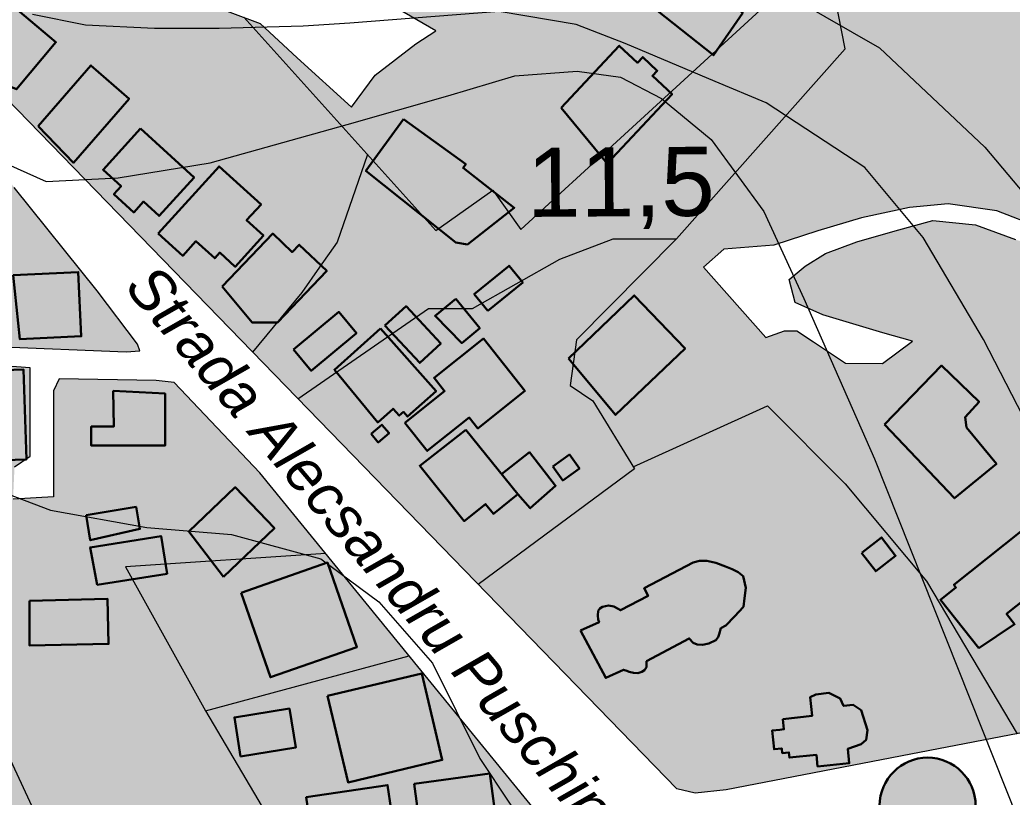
# Model space of a CAD drawing. Header units: metres. Extents: x 783184 to 1587399, y 282652 to 580595.
# Drawn here: x 788299.8 to 788457.7, y 290340.6 to 290464.2 of the extents above; entities that cross this region are included whole.
import ezdxf

# ---------------------------------------------------------------- set-up
doc = ezdxf.new("R2010")
doc.units = ezdxf.units.M
doc.header["$LTSCALE"] = 0.5
doc.layers.get('0').update_dxf_attribs({"linetype": 'CONTINUOUS'})
for name, color, linetype in [('cladiri', 18, 'CONTINUOUS'), ('curbe  de nivelI', 7, 'CONTINUOUS'), ('denumire strazi', 3, 'CONTINUOUS'), ('institutii publice servicii', 20, 'CONTINUOUS'), ('locuinte si functiuni complementare', 51, 'CONTINUOUS'), ('strazi', 7, 'CONTINUOUS')]:
    doc.layers.add(name, color=color, linetype=linetype)
doc.layers.add('cote de nivel', color=1, linetype='CONTINUOUS', lineweight=211)
doc.layers.add('Limite proprietati', color=7, linetype='CONTINUOUS', lineweight=5)
doc.styles.add('arial', font='arial.ttf')
doc.styles.add('ARIAL_ITALIC', font='ariali.ttf')

msp = doc.modelspace()

# ---------------------------------------------------------------- hatches: boundary and pattern name
at = {"lineweight": 80}
msp.add_hatch(color=1, dxfattribs=at).paths.add_polyline_path([(788451.91617, 290339.19778, 1), (788436.6367, 290339.19778, 1)])
at = {"layer": 'cladiri', "lineweight": 30}
h = msp.add_hatch(color=256, dxfattribs=at)
h.paths.add_polyline_path([(788388.83603, 290392.85217), (788387.25117, 290395.05855), (788384.62991, 290393.17568), (788386.19419, 290390.95451)])
h.paths.add_polyline_path([(788380.89069, 290395.41822), (788376.45154, 290391.93847), (788379.03171, 290388.73966), (788381.0238, 290386.52821), (788385.05104, 290390.11083)])
h.paths.add_polyline_path([(788370.75521, 290399.0006), (788363.41702, 290393.28516), (788370.51676, 290384.48313), (788373.8727, 290387.19004), (788375.14893, 290385.6078), (788379.03171, 290388.73966)])
h.paths.add_polyline_path([(788358.55275, 290398.48267), (788357.40956, 290399.81344), (788355.68872, 290398.33518), (788356.8319, 290397.0044)])
h.paths.add_polyline_path([(788357.18642, 290415.10006), (788349.84025, 290408.56538), (788356.73947, 290400.17161), (788359.18709, 290402.34885), (788360.16071, 290401.25432), (788360.82028, 290401.84103), (788361.48101, 290401.09824), (788366.03672, 290405.15071)])
h.paths.add_polyline_path([(788380.17531, 290405.2018), (788373.56529, 290413.51043), (788365.71006, 290407.26112), (788367.38902, 290405.15071), (788361.05874, 290400.11459), (788364.62412, 290395.63299), (788371.31097, 290400.95279), (788372.67665, 290399.23616)])
h.paths.add_polyline_path([(788361.26558, 290418.6562), (788357.89668, 290415.62196), (788363.43281, 290409.6353), (788366.76127, 290412.71327)])
h.paths.add_polyline_path([(788369.15796, 290419.828), (788365.86275, 290417.12022), (788370.11521, 290412.80685), (788372.98778, 290415.16733)])
h.paths.add_polyline_path([(788379.83928, 290422.41904), (788377.66037, 290425.10472), (788372.11418, 290420.60507), (788374.29309, 290417.91939)])
h.paths.add_polyline_path([(788370.32194, 290440.67178), (788370.74906, 290441.25986), (788360.8605, 290448.44184), (788354.86325, 290440.18449), (788369.1602, 290428.81637), (788371.0052, 290428.50915), (788378.48643, 290434.34694)])
h.paths.add_polyline_path([(788348.61324, 290424.28115), (788344.23654, 290428.46153), (788343.11432, 290427.28661), (788340.04004, 290430.22299), (788332.00066, 290421.80606), (788336.76948, 290416.0603), (788340.76115, 290416.0603)])
h.paths.add_polyline_path([(788353.3399, 290414.38597), (788350.52562, 290417.76104), (788343.33465, 290411.76491), (788346.14892, 290408.38984)])
h.paths.add_polyline_path([(788338.15995, 290434.8756), (788331.49957, 290440.9133), (788321.81596, 290430.23101), (788325.70894, 290426.70199), (788327.80194, 290429.01086), (788330.79223, 290426.30013), (788331.59808, 290427.18909), (788334.06303, 290424.95459), (788338.55607, 290429.91101), (788335.86825, 290432.34755)])
h.paths.add_polyline_path([(788318.98442, 290446.93785), (788313.00881, 290440.39278), (788315.89387, 290437.75873), (788314.74081, 290436.49579), (788317.90651, 290433.60552), (788319.4636, 290435.31099), (788321.94212, 290433.04811), (788327.51371, 290439.15065)])
h.paths.add_polyline_path([(788317.15951, 290451.68072), (788311.08486, 290456.97488), (788302.67861, 290447.32934), (788308.3361, 290441.48402)])
h.paths.add_polyline_path([(788305.51987, 290460.68007), (788297.40926, 290467.50587), (788291.66173, 290460.6765), (788291.91899, 290458.30452), (788295.29357, 290454.78989), (788299.21828, 290453.19234)])
h.paths.add_polyline_path([(788403.60661, 290452.38597), (788400.47981, 290455.31806), (788401.24957, 290456.13893), (788398.9398, 290458.30487), (788398.09221, 290457.40099), (788395.19771, 290460.11526), (788385.91733, 290450.2186), (788393.26714, 290441.35989)])
h.paths.add_polyline_path([(788404.14532, 290472.70811), (788400.00008, 290466.677), (788410.20174, 290458.59786), (788414.84526, 290465.35392)])
h.paths.add_polyline_path([(788413.25848, 290477.22142), (788411.94186, 290478.15572), (788414.63146, 290482.09015), (788411.91043, 290483.95027), (788404.20628, 290473.37839), (788408.41304, 290470.3932)])
h.paths.add_polyline_path([(788403.71861, 290473.74389), (788395.61044, 290479.77524), (788392.13575, 290474.35322), (788392.89684, 290472.91255), (788392.47653, 290472.30101), (788399.43822, 290467.51616)])
h.paths.add_polyline_path([(788394.26468, 290479.60621), (788389.2701, 290482.63852), (788385.97829, 290477.2165), (788388.90434, 290475.08422), (788389.58801, 290475.69695), (788391.27097, 290474.6752)])
h = msp.add_hatch(color=256, dxfattribs=at)
h.paths.add_polyline_path([(788223.33577, 290370.42804), (788222.59173, 290372.2233), (788223.94193, 290372.78288), (788223.4288, 290374.02099), (788214.95873, 290370.51063), (788216.21589, 290367.47725)])
h.paths.add_polyline_path([(788203.65208, 290430.79671), (788196.46973, 290427.45322), (788199.45027, 290419.66616), (788197.1389, 290418.31428), (788198.34791, 290416.24718), (788208.27407, 290420.86796)])
h.paths.add_polyline_path([(788190.28275, 290446.86067), (788184.51862, 290445.80319), (788185.04411, 290442.93884), (788190.80825, 290443.99632)])
h.paths.add_polyline_path([(788193.88528, 290447.5582), (788190.96015, 290446.98494), (788191.48213, 290444.32146), (788194.40726, 290444.89472)])
h.paths.add_polyline_path([(788205.06739, 290448.21537), (788200.67253, 290446.8708), (788202.60931, 290440.54025), (788203.78384, 290440.89959), (788205.89004, 290434.01526), (788209.11037, 290435.00049)])
h.paths.add_polyline_path([(788210.43445, 290434.73011), (788206.28561, 290433.61564), (788207.99264, 290427.1427), (788212.1711, 290428.26514)])
h.paths.add_polyline_path([(788211.10174, 290450.56298), (788209.04566, 290450.23322), (788209.54121, 290447.14344), (788211.59729, 290447.4732)])
h.paths.add_polyline_path([(788251.05322, 290419.48522), (788241.9109, 290415.447), (788245.71984, 290406.34512), (788249.40288, 290407.88639), (788250.44074, 290405.40632), (788255.97564, 290407.72256)])
h.paths.add_polyline_path([(788281.17615, 290401.93937), (788283.18483, 290402.47792), (788281.72735, 290407.91404), (788273.98189, 290405.28834), (788279.10217, 290390.01743), (788284.0191, 290391.33571)])
h.paths.add_polyline_path([(788309.06014, 290424.09152), (788298.73392, 290423.61031), (788299.75655, 290413.42833), (788309.53582, 290413.88406)])
h.paths.add_polyline_path([(788288.62157, 290422.38059), (788279.84694, 290421.73899), (788280.38282, 290414.41019), (788289.15745, 290415.05179)])
h.paths.add_polyline_path([(788296.27279, 290435.70876), (788282.57574, 290432.9285), (788284.51562, 290423.37161), (788298.21267, 290426.15188)])
h.paths.add_polyline_path([(788286.89713, 290448.95717), (788278.20252, 290447.63896), (788280.09705, 290436.37849), (788284.02237, 290436.97362), (788283.69795, 290439.11342), (788288.28415, 290439.80875)])
h.paths.add_polyline_path([(788278.43605, 290462.57818), (788270.5228, 290461.40664), (788272.11208, 290450.67164), (788280.02533, 290451.84317)])
h.paths.add_polyline_path([(788261.25132, 290459.56834), (788255.24749, 290458.66715), (788257.29904, 290444.99948), (788263.30288, 290445.90067)])
h.paths.add_polyline_path([(788269.34787, 290449.62048), (788265.44017, 290449.62048), (788265.5705, 290446.46392), (788269.34787, 290446.36628)])
h.paths.add_polyline_path([(788269.53153, 290426.34032), (788266.56937, 290425.74083), (788267.53243, 290420.98228), (788270.49459, 290421.58178)])
h = msp.add_hatch(color=0, dxfattribs=at)
h.paths.add_polyline_path([(788190.90532, 290429.83678), (788201.86598, 290434.07993), (788198.28599, 290443.32754), (788187.32533, 290439.08439)])
h.paths.add_polyline_path([(788208.66948, 290439.2248), (788216.63517, 290440.23001), (788217.07811, 290436.71995), (788222.12822, 290437.35724), (788221.02935, 290446.06505), (788208.01356, 290444.42255)])
h.paths.add_polyline_path([(788229.94794, 290425.93909), (788239.16823, 290429.95178), (788234.7014, 290440.21557), (788228.7365, 290437.61963), (788227.72302, 290439.94839), (788224.46763, 290438.53164)])
h.paths.add_polyline_path([(788254.70171, 290437.54637), (788252.09857, 290451.23393), (788240.92948, 290449.10976), (788243.53262, 290435.4222)])
h.paths.add_polyline_path([(788204.0612, 290404.05022), (788215.5699, 290409.38838), (788212.80639, 290415.34631), (788201.29769, 290410.00816)])
h.paths.add_polyline_path([(788208.4937, 290392.70613), (788216.57719, 290396.8124), (788212.94539, 290403.96185), (788204.86191, 290399.85559)])
h.paths.add_polyline_path([(788219.80801, 290391.76446), (788222.46771, 290385.97401), (788225.9441, 290387.5708), (788226.61305, 290386.11443), (788235.05638, 290389.99266), (788231.72773, 290397.23948)])
h.paths.add_polyline_path([(788224.03698, 290372.11822), (788228.11992, 290364.43096), (788237.6775, 290369.50729), (788233.59456, 290377.19455)])
h.paths.add_polyline_path([(788271.74709, 290361.5796), (788265.20452, 290376.96953), (788258.90713, 290374.29238), (788260.32983, 290370.94579), (788246.01841, 290364.86172), (788250.69969, 290352.63193)])
h.paths.add_polyline_path([(788284.74825, 290393.78666), (788300.80872, 290394.29872), (788300.35358, 290408.57407), (788284.74825, 290408.07653)])
h.paths.add_polyline_path([(788250.39076, 290326.15784), (788246.12092, 290334.51864), (788234.2914, 290328.47732), (788238.56125, 290320.11653)])
h.paths.add_polyline_path([(788247.80269, 290314.68075), (788254.71819, 290318.68591), (788250.39076, 290326.15784), (788243.26367, 290322.51805)])
h.paths.add_polyline_path([(788260.09872, 290328.08492), (788274.63903, 290329.51181), (788273.42319, 290341.90148), (788262.45206, 290340.82484), (788263.0479, 290334.75306), (788259.42653, 290334.39768)])
h.paths.add_polyline_path([(788296.99582, 290340.1713), (788284.71249, 290339.43062), (788285.56645, 290325.26846), (788297.84979, 290326.00913)])
h.paths.add_polyline_path([(788313.88861, 290364.93317), (788313.73224, 290372.081), (788301.3265, 290371.8096), (788301.3265, 290364.65835)])
h.paths.add_polyline_path([(788343.68585, 290348.43511), (788342.69612, 290354.63741), (788333.9156, 290353.23626), (788334.90533, 290347.03395)])
h.paths.add_polyline_path([(788339.66867, 290359.63051), (788353.42011, 290364.42734), (788348.73295, 290377.86441), (788334.9815, 290373.06759)])
h.paths.add_polyline_path([(788352.01018, 290342.9037), (788367.01859, 290346.46469), (788363.75798, 290360.20713), (788348.74956, 290356.64614)])
h.paths.add_polyline_path([(788362.52574, 290342.68859), (788363.95226, 290332), (788376.00568, 290333.60867), (788374.57916, 290344.29725)])
h.paths.add_polyline_path([(788358.2979, 290342.47684), (788345.3573, 290340.5427), (788347.11926, 290328.75405), (788360.05986, 290330.68819)])
h = msp.add_hatch(color=256, dxfattribs=at)
h.paths.add_polyline_path([(788461.19353, 290373.14545), (788459.89995, 290374.77718), (788463.33659, 290377.50162), (788459.13018, 290382.80765), (788448.45976, 290374.34854), (788448.78985, 290373.93543), (788446.31471, 290371.95778), (788452.4476, 290364.28216), (788458.1307, 290368.07458), (788456.84416, 290369.69744)])
h.paths.add_polyline_path([(788436.91186, 290381.87459), (788433.74377, 290379.41736), (788436.00884, 290376.49702), (788439.17693, 290378.95425)])
h.paths.add_polyline_path([(788450.46835, 290399.395), (788450.2631, 290401.03477), (788452.45653, 290403.47062), (788446.4892, 290409.23361), (788437.42303, 290399.84599), (788448.53612, 290388.10403), (788455.2271, 290393.57397)])
h.paths.add_polyline_path([(788472.435, 290386.10345), (788468.01279, 290382.44568), (788472.33485, 290376.98794), (788473.6919, 290378.06261), (788476.26242, 290374.81665), (788479.40339, 290377.30403)])
h.paths.add_polyline_path([(788488.51487, 290390.56862), (788479.55607, 290402.65827), (788473.40282, 290398.09853), (788478.40423, 290391.29017), (788475.65131, 290389.26788), (788485.36521, 290376.04445), (788490.46027, 290379.82005), (788484.62906, 290387.68911)])
h.paths.add_polyline_path([(788405.6591, 290411.94141), (788397.58519, 290420.37685), (788387.09569, 290410.33691), (788394.61056, 290401.36639)])
h = msp.add_hatch(color=256, dxfattribs=at)
h.paths.add_polyline_path([(788272.0256, 290325.88923), (788261.53598, 290324.52415), (788262.62074, 290316.1886), (788273.11036, 290317.55368)])
h.paths.add_polyline_path([(788259.35334, 290325.24475), (788255.77901, 290324.47537), (788257.58409, 290316.08956), (788261.15841, 290316.85894)])
h.paths.add_polyline_path([(788257.4878, 290330.81294), (788255.67149, 290336.15707), (788250.85125, 290334.51882), (788252.6077, 290329.35081)])
h.paths.add_polyline_path([(788254.06189, 290348.96499), (788252.66028, 290348.33414), (788250.72169, 290352.64128), (788250.69969, 290352.63193), (788250.5506, 290353.02142), (788248.9343, 290352.26022), (788253.62975, 290341.82788), (788256.66029, 290343.19189)])
h.paths.add_polyline_path([(788248.38895, 290347.87375), (788249.64375, 290348.45642), (788248.06407, 290351.8583), (788240.86353, 290348.51469), (788238.82583, 290347.59185), (788240.92476, 290342.95723), (788248.94302, 290346.68055)])
h.paths.add_polyline_path([(788238.82583, 290347.59185), (788240.86353, 290348.51469), (788237.67783, 290355.54903), (788228.40396, 290351.34908), (788229.50135, 290348.92594), (788226.78135, 290347.69411), (788230.17595, 290340.19849), (788229.25955, 290339.78347), (788231.95527, 290333.83107), (788236.86093, 290336.05274), (788237.2565, 290335.17927), (788243.22342, 290337.88156)])
h.paths.add_polyline_path([(788274.65761, 290355.04988), (788267.77159, 290352.4952), (788269.05485, 290348.60848), (788276.08037, 290351.21492)])
h.paths.add_polyline_path([(788284.75748, 290372.54176), (788276.19212, 290369.41065), (788280.22435, 290358.3802), (788288.86367, 290361.30901)])
h.paths.add_polyline_path([(788322.26145, 290382.07824), (788310.95026, 290380.287), (788312.08481, 290374.34103), (788323.20777, 290376.10247)])
h.paths.add_polyline_path([(788318.28459, 290386.73179), (788310.32226, 290385.39551), (788310.99, 290381.41675), (788318.87302, 290383.22557)])
h.paths.add_polyline_path([(788322.90398, 290404.75285), (788314.63496, 290405.22956), (788314.71438, 290399.50885), (788311.13639, 290399.50885), (788311.13639, 290396.48963), (788322.90398, 290396.48963)])
h.paths.add_polyline_path([(788334.06083, 290389.86436), (788326.66016, 290382.80242), (788332.20663, 290375.62211), (788340.29045, 290383.33594)])
h = msp.add_hatch(color=256, dxfattribs=at)
h.paths.add_polyline_path([(788433.67989, 290354.37495), (788432.44672, 290355.23515), (788430.91099, 290355.07244), (788430.37578, 290356.23499), (788428.56098, 290357.16489), (788426.49059, 290356.88585), (788425.55695, 290356.45687), (788425.88547, 290353.46812), (788421.23242, 290352.95667), (788421.40915, 290351.34885), (788420.75827, 290351.28307), (788419.53584, 290351.15951), (788419.83704, 290348.17954), (788421.05946, 290348.3031), (788421.13333, 290347.57227), (788422.19002, 290347.67907), (788422.27426, 290346.84561), (788426.58195, 290347.28101), (788426.76934, 290345.42697), (788431.79518, 290345.93495), (788431.56253, 290348.23675), (788433.70282, 290348.98086), (788434.47069, 290349.65503), (788434.70334, 290351.18964)])
h.paths.add_polyline_path([(788412.17922, 290367.88654), (788413.51406, 290369.3206), (788414.94521, 290370.85812), (788415.12921, 290372.23075), (788415.3132, 290373.87246), (788414.90159, 290375.70214), (788414.09457, 290376.36733), (788413.17403, 290376.84843), (788412.09745, 290377.24477), (788410.56843, 290377.81087), (788409.12386, 290378.15038), (788407.9483, 290378.15038), (788406.96408, 290377.87594), (788399.14004, 290373.79126), (788399.7719, 290372.58095), (788395.38616, 290370.2913), (788394.99414, 290370.50889), (788394.34483, 290370.86929), (788393.49755, 290371.03152), (788392.54234, 290370.81514), (788392.09157, 290370.54508), (788391.85724, 290370.18468), (788391.80299, 290369.46388), (788391.85724, 290368.83343), (788391.97357, 290368.37006), (788389.03745, 290367.08631), (788393.03672, 290359.52108), (788395.86912, 290360.82135), (788396.38502, 290360.62317), (788396.79216, 290360.46677), (788397.48117, 290360.31037), (788398.17018, 290360.27904), (788398.79655, 290360.46677), (788399.21935, 290360.77981), (788399.50122, 290361.21792), (788399.53813, 290362.18401), (788406.33035, 290365.79505), (788406.93492, 290365.10169), (788407.6105, 290364.853), (788408.4466, 290364.79958), (788409.46054, 290364.97735), (788410.5455, 290365.51066), (788410.91909, 290366.026), (788411.07904, 290366.48816), (788411.3816, 290367.41247)])
at = {"layer": 'institutii publice servicii', "lineweight": 30}
msp.add_hatch(color=256, dxfattribs=at).paths.add_polyline_path([(788431.16186, 290390.42866), (788418.76906, 290402.80948), (788397.40914, 290393.13593), (788397.63547, 290392.76593), (788372.72125, 290374.4128), (788404.33379, 290341.89017), (788407.24586, 290341.2092), (788412.22283, 290341.73211), (788441.58616, 290347.38432), (788458.50889, 290350.64181), (788444.07829, 290374.90907)])
at = {"layer": 'locuinte si functiuni complementare', "lineweight": 30}
h = msp.add_hatch(color=256, dxfattribs=at)
h.paths.add_polyline_path([(788385.75027, 290426.17332), (788394.21093, 290429.39331), (788404.28315, 290429.39331), (788431.14287, 290459.64777), (788428.05292, 290475.36341), (788379.5184, 290430.87584), (788375.07371, 290437.13224), (788366.00874, 290430.69227), (788355.08971, 290442.81277), (788350.29609, 290428.88103), (788347.47586, 290424.85604), (788344.65563, 290420.83105), (788336.82193, 290411.34563), (788344.03142, 290403.92859), (788364.80006, 290418.3246), (788371.85061, 290418.3246)])
h.paths.add_polyline_path([(788355.08971, 290442.81277), (788335.42969, 290464.63609), (788329.63611, 290466.78289), (788316.20154, 290469.26391), (788304.00406, 290471.32455), (788299.53053, 290470.10201), (788290.51357, 290467.65742), (788285.62116, 290466.22553), (788285.11223, 290464.54399), (788336.82193, 290411.34563), (788344.65563, 290420.83105), (788347.47586, 290424.85604), (788350.29609, 290428.88103)])
h.paths.add_polyline_path([(788443.00387, 290489.06771), (788419.82213, 290500.80221), (788410.06651, 290490.21115), (788395.4354, 290493.73938), (788383.75164, 290496.55687), (788371.86643, 290491.32438), (788326.08231, 290519.10966), (788322.04345, 290513.90328), (788303.77889, 290495.04518), (788293.87716, 290486.45463), (788287.6235, 290480.7276), (788284.17658, 290477.41904), (788283.02003, 290475.37953), (788283.02003, 290473.40826), (788285.02722, 290472.86451), (788289.49068, 290474.30465), (788303.06227, 290477.28013), (788311.04012, 290477.76123), (788319.62646, 290475.61632), (788340.19216, 290473.12509), (788356.53376, 290468.0047), (788365.9657, 290462.48821), (788362.81258, 290460.40863), (788356.31621, 290455.40796), (788352.5412, 290450.36359), (788343.93026, 290458.19159), (788338.0239, 290463.67481), (788335.42969, 290464.63609), (788366.00874, 290430.69227), (788375.07371, 290437.13224), (788379.5184, 290430.87584)])
h.paths.add_polyline_path([(788343.45518, 290539.45886), (788340.98893, 290538.39357), (788336.63547, 290533.42722), (788330.12117, 290524.31604), (788326.08231, 290519.10966), (788371.86643, 290491.32438), (788383.75164, 290496.55687), (788395.4354, 290493.73938), (788410.06651, 290490.21115), (788419.82213, 290500.80221)])
h.paths.add_polyline_path([(788443.00387, 290489.06771), (788428.05292, 290475.36341), (788431.14287, 290459.64777), (788404.28315, 290429.39331), (788388.36903, 290413.29336), (788387.36182, 290406.04839), (788390.98783, 290403.63341), (788397.40914, 290393.13593), (788418.76906, 290402.80948), (788431.16186, 290390.42866), (788444.07829, 290374.90907), (788458.50889, 290350.64181), (788461.7386, 290351.2635), (788468.81266, 290352.71284), (788481.26684, 290355.22981), (788495.75841, 290358.34517), (788508.41057, 290361.40881), (788508.69971, 290362.44727), (788500.38574, 290375.02433), (788476.05026, 290411.83812), (788469.8322, 290420.37442), (788465.15566, 290425.7401), (788460.94107, 290428.4516), (788458.28569, 290429.25934), (788451.87712, 290431.62476), (788445.12237, 290432.31715), (788439.11759, 290430.64386), (788432.99815, 290428.91302), (788428.03303, 290427.06707), (788424.79995, 290425.04772), (788422.25978, 290422.91301), (788423.18312, 290419.27841), (788427.57108, 290417.31686), (788437.15514, 290414.43221), (788441.88928, 290413.10524), (788437.09698, 290409.5282), (788431.20852, 290409.58576), (788426.11085, 290412.98842), (788423.44762, 290414.76612), (788421.49192, 290414.76612), (788418.54741, 290413.68081), (788408.61717, 290424.87335), (788411.84077, 290427.73339), (788419.81749, 290428.39258), (788426.80378, 290430.64265), (788433.73134, 290432.71956), (788441.41, 290434.39284), (788447.52999, 290434.96963), (788455.27575, 290433.82359), (788462.14627, 290431.16965), (788466.82281, 290428.51571), (788473.30991, 290421.01702), (788507.18417, 290456.57989), (788505.58153, 290457.39114)])
h.paths.add_polyline_path([(788532.24769, 290443.89284), (788507.18417, 290456.57989), (788473.30991, 290421.01702), (788476.81848, 290416.96132), (788488.78709, 290400.07048)])
h.paths.add_polyline_path([(788537.22148, 290414.37664), (788535.73886, 290415.5797), (788538.08999, 290419.10331), (788539.67003, 290417.6887), (788551.39388, 290433.54709), (788543.69534, 290438.09809), (788532.24769, 290443.89284), (788488.78709, 290400.07048), (788504.59865, 290377.75623), (788507.69245, 290374.4339)])
h.paths.add_polyline_path([(788547.60805, 290405.94849), (788537.22148, 290414.37664), (788507.69245, 290374.4339), (788518.17751, 290363.17438), (788524.41327, 290362.25128), (788535.38261, 290363.63581), (788583.90744, 290371.78559), (788583.58978, 290373.53392), (788569.66251, 290384.74588)])
h.paths.add_polyline_path([(788575.63121, 290419.2192), (788551.39388, 290433.54709), (788539.67003, 290417.6887), (788555.54285, 290403.47767), (788560.10861, 290405.58678), (788565.48457, 290401.39289), (788564.88362, 290397.34213), (788590.20696, 290374.68142), (788594.33263, 290377.10853), (788608.72185, 290386.02647), (788609.57416, 290388.08079), (788608.42097, 290395.34537), (788596.69551, 290405.51107)])
for points in [[(788298.88163, 290437.58061), (788289.78583, 290448.91282), (788278.51485, 290463.01544), (788262.944, 290460.62246), (788180.64761, 290445.3904), (788231.10075, 290332.25902), (788264.39245, 290346.12778), (788262.25084, 290351.26865), (788266.27494, 290352.94503), (788269.90713, 290344.22602), (788232.68002, 290328.71783), (788237.20107, 290318.58025), (788242.03139, 290313.35244), (788244.15062, 290311.55317), (788385.45042, 290333.94457), (788337.99698, 290392.17851), (788324.32666, 290406.51847), (788321.45147, 290406.8561), (788306.05651, 290407.13927), (788305.11205, 290405.20441), (788305.11205, 290388.31014), (788298.68957, 290387.97978), (788298.92568, 290393.12356), (788301.42767, 290394.82245), (788301.42767, 290408.86199), (788281.73539, 290410.2777), (788275.1713, 290410.41929), (788274.93519, 290413.1092), (788316.69368, 290411.39919), (788318.85453, 290411.58374), (788318.50738, 290412.6228), (788312.09553, 290421.11776)], [(788390.98783, 290403.63341), (788387.36182, 290406.04839), (788388.36903, 290413.29336), (788404.28315, 290429.39331), (788394.21093, 290429.39331), (788385.75027, 290426.17332), (788371.85061, 290418.3246), (788364.80006, 290418.3246), (788344.03142, 290403.92859), (788372.72125, 290374.4128), (788397.63547, 290392.76593)]]:
    msp.add_hatch(color=256, dxfattribs=at).paths.add_polyline_path(points)

# ---------------------------------------------------------------- linework, layer by layer
at = {"color": 1, "linetype": 'ByBlock', "lineweight": 30}
msp.add_circle((788444.27644, 290339.19778), 7.63973, dxfattribs=at)
at = {"layer": 'cladiri', "lineweight": 30}
for points in [[(788400.00008, 290466.677), (788404.14532, 290472.70811), (788414.84526, 290465.35392), (788410.20174, 290458.59786), (788400.00008, 290466.677)], [(788291.66173, 290460.6765), (788297.40926, 290467.50587), (788305.51987, 290460.68007), (788299.21828, 290453.19234), (788295.29357, 290454.78989), (788291.91899, 290458.30452), (788291.66173, 290460.6765)], [(788385.91733, 290450.2186), (788395.19771, 290460.11526), (788398.09221, 290457.40099), (788398.9398, 290458.30487), (788401.24957, 290456.13893), (788400.47981, 290455.31806), (788403.60661, 290452.38597), (788393.26714, 290441.35989), (788385.91733, 290450.2186)], [(788302.67861, 290447.32934), (788311.08486, 290456.97488), (788317.15951, 290451.68072), (788308.3361, 290441.48402), (788302.67861, 290447.32934)], [(788318.98442, 290446.93785), (788327.51371, 290439.15065), (788321.94212, 290433.04811), (788319.4636, 290435.31099), (788317.90651, 290433.60552), (788314.74081, 290436.49579), (788315.89387, 290437.75873), (788313.00881, 290440.39278), (788318.98442, 290446.93785)], [(788321.81596, 290430.23101), (788331.49957, 290440.9133), (788338.15995, 290434.8756), (788335.86825, 290432.34755), (788338.55607, 290429.91101), (788334.06303, 290424.95459), (788331.59808, 290427.18909), (788330.79223, 290426.30013), (788327.80194, 290429.01086), (788325.70894, 290426.70199), (788321.81596, 290430.23101)], [(788332.00066, 290421.80606), (788340.04004, 290430.22299), (788343.11432, 290427.28661), (788344.23654, 290428.46153), (788348.61324, 290424.28115), (788340.76115, 290416.0603), (788336.76948, 290416.0603), (788332.00066, 290421.80606)], [(788298.73392, 290423.61031), (788309.06014, 290424.09152), (788309.53582, 290413.88406), (788299.75655, 290413.42833), (788298.73392, 290423.61031)], [(788374.29309, 290417.91939), (788379.83928, 290422.41904), (788377.66037, 290425.10472), (788372.11418, 290420.60507), (788374.29309, 290417.91939)], [(788369.15796, 290419.828), (788372.98778, 290415.16733), (788370.11521, 290412.80685), (788365.86275, 290417.12022), (788369.15796, 290419.828)], [(788387.09569, 290410.33691), (788397.58519, 290420.37685), (788405.6591, 290411.94141), (788394.61056, 290401.36639), (788387.09569, 290410.33691)], [(788343.33465, 290411.76491), (788350.52562, 290417.76104), (788353.3399, 290414.38597), (788346.14892, 290408.38984), (788343.33465, 290411.76491)], [(788357.89668, 290415.62196), (788363.43281, 290409.6353), (788366.76127, 290412.71327), (788361.26558, 290418.6562), (788357.89668, 290415.62196)], [(788357.18642, 290415.10006), (788366.03672, 290405.15071), (788361.48101, 290401.09824), (788360.82028, 290401.84103), (788360.16071, 290401.25432), (788359.18709, 290402.34885), (788356.73947, 290400.17161), (788349.84025, 290408.56538), (788357.18642, 290415.10006)], [(788361.05874, 290400.11459), (788367.38902, 290405.15071), (788365.71006, 290407.26112), (788373.56529, 290413.51043), (788380.17531, 290405.2018), (788372.67665, 290399.23616), (788371.31097, 290400.95279), (788364.62412, 290395.63299), (788361.05874, 290400.11459)], [(788437.42303, 290399.84599), (788446.4892, 290409.23361), (788452.45653, 290403.47062), (788450.2631, 290401.03477), (788450.46835, 290399.395), (788455.2271, 290393.57397), (788448.53612, 290388.10403), (788437.42303, 290399.84599)], [(788314.63496, 290405.22956), (788322.90398, 290404.75285), (788322.90398, 290396.48963), (788311.13639, 290396.48963), (788311.13639, 290399.50885), (788314.71438, 290399.50885), (788314.63496, 290405.22956)], [(788355.68872, 290398.33518), (788357.40956, 290399.81344), (788358.55275, 290398.48267), (788356.8319, 290397.0044), (788355.68872, 290398.33518)], [(788370.75521, 290399.0006), (788379.03171, 290388.73966), (788375.14893, 290385.6078), (788373.8727, 290387.19004), (788370.51676, 290384.48313), (788363.41702, 290393.28516), (788370.75521, 290399.0006)], [(788379.03171, 290388.73966), (788381.0238, 290386.52821), (788385.05104, 290390.11083), (788380.89069, 290395.41822), (788376.45154, 290391.93847)], [(788384.62991, 290393.17568), (788387.25117, 290395.05855), (788388.83603, 290392.85217), (788386.19419, 290390.95451), (788384.62991, 290393.17568)], [(788332.20663, 290375.62211), (788340.29045, 290383.33594), (788334.06083, 290389.86436), (788326.66016, 290382.80242), (788332.20663, 290375.62211)], [(788310.32226, 290385.39551), (788318.28459, 290386.73179), (788318.87302, 290383.22557), (788310.99, 290381.41675), (788310.32226, 290385.39551)], [(788312.08481, 290374.34103), (788323.20777, 290376.10247), (788322.26145, 290382.07824), (788310.95026, 290380.287), (788312.08481, 290374.34103)], [(788433.83145, 290379.48537), (788436.91186, 290381.87459), (788439.17693, 290378.95425), (788436.00884, 290376.49702), (788433.74377, 290379.41736)], [(788389.03745, 290367.08631), (788391.97357, 290368.37006), (788391.85724, 290368.83343), (788391.80299, 290369.46388), (788391.85724, 290370.18468), (788392.09157, 290370.54508), (788392.54234, 290370.81514), (788393.49755, 290371.03152), (788394.34483, 290370.86929), (788394.99414, 290370.50889), (788395.38616, 290370.2913), (788399.7719, 290372.58095), (788399.14004, 290373.79126), (788406.96408, 290377.87594), (788407.9483, 290378.15038), (788409.12386, 290378.15038), (788410.56843, 290377.81087), (788412.09745, 290377.24477), (788413.17403, 290376.84843), (788414.09457, 290376.36733), (788414.90159, 290375.70214), (788415.3132, 290373.87246), (788415.12921, 290372.23075), (788414.94521, 290370.85812), (788413.51406, 290369.3206), (788412.17922, 290367.88654), (788411.3816, 290367.41247), (788411.07904, 290366.48816), (788410.91909, 290366.026), (788410.5455, 290365.51066), (788409.46054, 290364.97735), (788408.4466, 290364.79958), (788407.6105, 290364.853), (788406.93492, 290365.10169), (788406.33035, 290365.79505), (788399.53813, 290362.18401), (788399.50122, 290361.21792), (788399.21935, 290360.77981), (788398.79655, 290360.46677), (788398.17018, 290360.27904), (788397.48117, 290360.31037), (788396.79216, 290360.46677), (788396.38502, 290360.62317), (788395.86912, 290360.82135), (788393.03672, 290359.52108), (788389.03745, 290367.08631)], [(788421.23242, 290352.95667), (788425.88547, 290353.46812), (788425.55695, 290356.45687), (788426.49059, 290356.88585), (788428.56098, 290357.16489), (788430.37578, 290356.23499), (788430.91099, 290355.07244), (788432.44672, 290355.23515), (788433.67989, 290354.37495), (788434.70334, 290351.18964), (788434.47069, 290349.65503), (788433.70282, 290348.98086), (788431.56253, 290348.23675), (788431.79518, 290345.93495), (788426.76934, 290345.42697), (788426.58195, 290347.28101), (788422.27426, 290346.84561), (788422.19002, 290347.67907), (788421.13333, 290347.57227), (788421.05946, 290348.3031), (788419.83704, 290348.17954), (788419.53584, 290351.15951), (788420.75827, 290351.28307), (788421.40915, 290351.34885), (788421.23242, 290352.95667)]]:
    msp.add_lwpolyline(points, dxfattribs=at)
for points in [[(788360.8605, 290448.44184), (788370.74906, 290441.25986), (788370.32194, 290440.67178), (788378.48643, 290434.34694), (788371.0052, 290428.50915), (788369.1602, 290428.81637), (788354.86325, 290440.18449), (788360.8605, 290448.44184)], [(788452.4476, 290364.28216), (788446.31471, 290371.95778), (788448.78985, 290373.93543), (788448.45976, 290374.34854), (788459.13018, 290382.80765), (788463.33659, 290377.50162), (788459.89995, 290374.77718), (788461.19353, 290373.14545), (788456.84416, 290369.69744), (788458.1307, 290368.07458), (788452.4476, 290364.28216)]]:
    msp.add_lwpolyline(points, close=True, dxfattribs=at)
at = {"layer": 'cladiri', "color": 0, "lineweight": 30}
for points in [[(788284.74825, 290408.07653), (788300.35358, 290408.57407), (788300.80872, 290394.29872), (788284.74825, 290393.78666), (788284.74825, 290408.07653)], [(788334.9815, 290373.06759), (788339.66867, 290359.63051), (788353.42011, 290364.42734), (788348.73295, 290377.86441), (788334.9815, 290373.06759)], [(788348.74956, 290356.64614), (788352.01018, 290342.9037), (788367.01859, 290346.46469), (788363.75798, 290360.20713), (788348.74956, 290356.64614)], [(788334.90533, 290347.03395), (788333.9156, 290353.23626), (788342.69612, 290354.63741), (788343.68585, 290348.43511), (788334.90533, 290347.03395)], [(788362.52574, 290342.68859), (788363.95226, 290332), (788376.00568, 290333.60867), (788374.57916, 290344.29725), (788362.52574, 290342.68859)], [(788347.11926, 290328.75405), (788360.05986, 290330.68819), (788358.2979, 290342.47684), (788345.3573, 290340.5427), (788347.11926, 290328.75405)]]:
    msp.add_lwpolyline(points, dxfattribs=at)
msp.add_lwpolyline([(788301.3265, 290371.8096), (788313.73224, 290372.081), (788313.88861, 290364.93317), (788301.3265, 290364.65835), (788301.3265, 290371.8096)], close=True, dxfattribs=at)
at = {"layer": 'curbe  de nivelI', "color": 21, "lineweight": 5}
for points in [[(788143.36563, 290462.06319), (788161.17432, 290470.3695), (788180.566, 290477.09367), (788197.58316, 290479.86244), (788214.00674, 290479.86244), (788228.0558, 290478.08252), (788242.10491, 290473.33605), (788278.84181, 290452.53284), (788294.67175, 290442.64438), (788303.97188, 290438.49121), (788315.4486, 290439.0845), (788330.09124, 290441.45776), (788351.85744, 290447.5886), (788367.88526, 290452.13733), (788378.57045, 290455.30162), (788388.46417, 290456.09272), (788395.38979, 290455.10387), (788401.91964, 290451.74177), (788409.83461, 290445.21538), (788418.22585, 290433.71756), (788424.55782, 290419.8737), (788435.83666, 290394.36139), (788462.35184, 290327.71302)], [(788423.58687, 290467.28333), (788436.64158, 290459.7603), (788453.36695, 290443.97229), (788466.06883, 290428.92619)], [(788464.02141, 290392.38343), (788453.18723, 290413.38562), (788443.56118, 290429.58942), (788434.27284, 290440.72952), (788418.56712, 290451.02565), (788410.46095, 290454.40143), (788396.10622, 290460.47788), (788388.33781, 290463.51606), (788376.09856, 290465.5686), (788352.28667, 290463.71191), (788344.85602, 290463.20554), (788331.51458, 290462.86798), (788321.21301, 290462.86798), (788310.23591, 290463.37435), (788301.79197, 290465.06223)], [(788145.96119, 290405.45372), (788164.436, 290411.54719), (788176.44461, 290418.00995), (788187.34471, 290425.76525), (788203.09663, 290435.03189), (788215.84419, 290436.87839), (788233.02576, 290431.52353), (788249.09883, 290423.95287), (788263.6939, 290413.05854), (788277.18045, 290401.79488), (788289.37384, 290392.0084), (788304.65467, 290386.21847), (788319.98874, 290383.44871), (788333.4753, 290382.34078), (788347.70086, 290378.46314), (788356.93829, 290371.63109), (788365.43666, 290361.84465), (788373.0113, 290346.70334), (788382.43346, 290332.48528), (788392.59455, 290322.88345), (788410.20238, 290302.86265), (788435.69755, 290279.22744), (788485.81959, 290220.95288)]]:
    msp.add_lwpolyline(points, dxfattribs=at)
at = {"layer": 'Limite proprietati', "color": 0, "lineweight": 5}
for p, q in [((788348.48905, 290379.30284), (788316.56496, 290377.17664)), ((788316.56496, 290377.17664), (788329.30804, 290354.26131)), ((788329.30804, 290354.26131), (788361.7237, 290363.06154)), ((788293.17512, 290357.36691), (788309.69121, 290321.93921)), ((788329.30804, 290354.26131), (788345.12021, 290327.55355))]:
    msp.add_line(p, q, dxfattribs=at)
for points in [[(788335.42969, 290464.63609), (788366.00874, 290430.69227), (788375.07371, 290437.13224), (788379.5184, 290430.87584), (788443.00387, 290489.06771)], [(788404.28315, 290429.39331), (788431.14287, 290459.64777), (788428.05292, 290475.36341)], [(788355.08971, 290442.81277), (788350.29609, 290428.88103), (788347.47586, 290424.85604), (788344.65563, 290420.83105), (788336.82193, 290411.34563)], [(788344.03142, 290403.92859), (788364.80006, 290418.3246), (788371.85061, 290418.3246), (788385.75027, 290426.17332), (788394.21093, 290429.39331), (788404.28315, 290429.39331), (788388.36903, 290413.29336), (788387.36182, 290406.04839), (788390.98783, 290403.63341), (788397.63547, 290392.76593), (788372.72125, 290374.4128)], [(788397.40914, 290393.13593), (788418.76906, 290402.80948), (788431.16186, 290390.42866), (788444.07829, 290374.90907), (788458.50889, 290350.64181)]]:
    msp.add_lwpolyline(points, dxfattribs=at)
at = {"layer": 'strazi', "color": 0, "lineweight": 20}
for points in [[(788329.63611, 290466.78289), (788338.0239, 290463.67481), (788343.93026, 290458.19159), (788352.5412, 290450.36359), (788356.31621, 290455.40796), (788362.81258, 290460.40863), (788365.9657, 290462.48821), (788356.53376, 290468.0047)], [(788461.7386, 290351.2635), (788441.58616, 290347.38432), (788412.22283, 290341.73211), (788407.24586, 290341.2092), (788404.33379, 290341.89017), (788285.11223, 290464.54399)], [(788274.93519, 290413.1092), (788316.69368, 290411.39919), (788318.85453, 290411.58374), (788318.50738, 290412.6228), (788312.09553, 290421.11776), (788298.88163, 290437.58061)], [(788462.14627, 290431.16965), (788455.27575, 290433.82359), (788447.52999, 290434.96963), (788441.41, 290434.39284), (788433.73134, 290432.71956), (788426.80378, 290430.64265), (788419.81749, 290428.39258), (788411.84077, 290427.73339), (788408.61717, 290424.87335), (788418.54741, 290413.68081), (788421.49192, 290414.76612), (788423.44762, 290414.76612), (788426.11085, 290412.98842), (788431.20852, 290409.58576), (788437.09698, 290409.5282), (788441.88928, 290413.10524), (788437.15514, 290414.43221), (788427.57108, 290417.31686), (788423.18312, 290419.27841), (788422.25978, 290422.91301), (788424.79995, 290425.04772), (788428.03303, 290427.06707), (788432.99815, 290428.91302), (788439.11759, 290430.64386), (788445.12237, 290432.31715), (788451.87712, 290431.62476), (788458.28569, 290429.25934)], [(788298.92568, 290393.12356), (788301.42767, 290394.82245), (788301.42767, 290408.86199), (788281.73539, 290410.2777)], [(788244.15062, 290311.55317), (788385.45042, 290333.94457), (788337.99698, 290392.17851), (788324.32666, 290406.51847)], [(788324.32666, 290406.51847), (788321.45147, 290406.8561), (788306.05651, 290407.13927), (788305.11205, 290405.20441), (788305.11205, 290388.31014), (788298.68957, 290387.97978)]]:
    msp.add_lwpolyline(points, dxfattribs=at)

# ---------------------------------------------------------------- texts
at = {"layer": 'cote de nivel', "color": 32, "lineweight": 30, "style": 'arial'}
msp.add_text('11,5', height=11, rotation=0.3467557, dxfattribs=at).set_placement((788380.51884, 290432.87666))
at = {"layer": 'denumire strazi', "color": 0, "lineweight": 30, "style": 'ARIAL_ITALIC'}
msp.add_text('Strada Alecsandru Puschin', height=6.75, rotation=310.3534949, dxfattribs=at).set_placement((788316.28217, 290421.60163))

doc.saveas('drawing.dxf')
